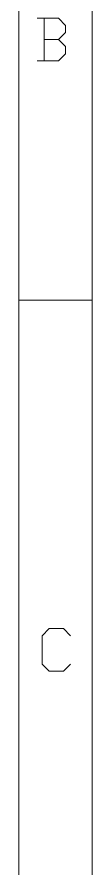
# Model space of a CAD drawing. Header units: millimetres. Extents: x 494 to 18201, y 224 to 11417.
# Drawn here: x 494 to 525.6, y 999.5 to 1366.7 of the extents above; entities that cross this region are included whole.
import ezdxf
from ezdxf.enums import TextEntityAlignment as Align

# ---------------------------------------------------------------- set-up
doc = ezdxf.new("R2010")
doc.units = ezdxf.units.MM
doc.layers.add('DIM', color=7, linetype='Continuous')
doc.styles.add('gbenor_', font='gbenor.shx', dxfattribs={"bigfont": 'gbcbig'})
doc.styles.add('TXT', font='txt.shx', dxfattribs={"width": 0.8, "bigfont": 'ctxt.shx'})

# ---------------------------------------------------------------- blocks, each defined once
blk = doc.blocks.new('U9')
at = {"color": 254, "lineweight": 18}
for p, q in [((-1705.29, 0), (-1705.29, -1202.02)), ((-1680.34, -1177.07), (-1680.34, -24.96)), ((-1705.29, -395.13), (-1680.34, -395.13))]:
    blk.add_line(p, q, dxfattribs=at)
at = {"color": 92, "lineweight": 18}
for points in [[(-1691.83, -306.31), (-1689.4, -303.88), (-1689.4, -301.46), (-1691.83, -299.03), (-1699.1, -299.03)], [(-1696.68, -299.03), (-1696.68, -313.59)], [(-1699.1, -313.59), (-1691.83, -313.59), (-1689.4, -311.16), (-1689.4, -308.73), (-1691.83, -306.31), (-1696.68, -306.31)], [(-1687.68, -519.18), (-1690.11, -521.61), (-1694.96, -521.61), (-1697.38, -519.18), (-1697.38, -509.48), (-1694.96, -507.05), (-1690.11, -507.05), (-1687.68, -509.48)]]:
    blk.add_lwpolyline(points, dxfattribs=at)
at = {"lineweight": 18, "style": 'gbenor_'}
blk.add_attdef('文档路径', (-272.46, -941.27), '', height=11.97, dxfattribs=at)
at = {"lineweight": 20, "style": 'TXT'}
for tag, height, p in [('18-**-**', 11.02, (-447.23, -1029.37)), ('客户名称', 10.87, (-531.85, -1111.72, 0)), ('料厚:', 10.87, (-531.73, -1139.24, 0))]:
    blk.add_attdef(tag, text='', height=height, dxfattribs=at).set_placement(p, align=Align.MIDDLE)
for tag, p, height in [('88888', (-457.83, -1062.2), 10.02), ('材质:', (-565.48, -1088.8, 0), 10.87), ('核准', (-445.4, -1116.08, 0), 10.87), ('设计', (-445.79, -1142.51, 0), 10.87), ('绘图', (-446.15, -1168.95, 0), 10.87)]:
    blk.add_attdef(tag, p, '', height=height, dxfattribs=at)
for tag, p, height, width in [('3', (-199.16, -1062.58), 10.67, 0.7), ('4', (-199.16, -1089.19), 10.67, 0.7), ('核准日期', (-329.67, -1118.33, 0), 10.87, 0.68), ('设计日期', (-329.67, -1145.11, 0), 10.87, 0.68), ('1', (-187.58, -1144.16), 9.85, 0.7), ('绘图日期', (-329.78, -1170.73, 0), 10.87, 0.68), ('2', (-198.99, -1168.84), 9.85, 0.7)]:
    blk.add_attdef(tag, p, '', height=height, dxfattribs=dict(at, width=width))

msp = doc.modelspace()

# ---------------------------------------------------------------- block references
at = {"layer": 'DIM', "ltscale": 1.418068, "xscale": 1.264435379605522, "yscale": 1.26443537960024, "zscale": 1.264435379605522}
msp.add_blockref('U9', (2650.26869, 1744.26138), dxfattribs=at)

doc.saveas('drawing.dxf')
